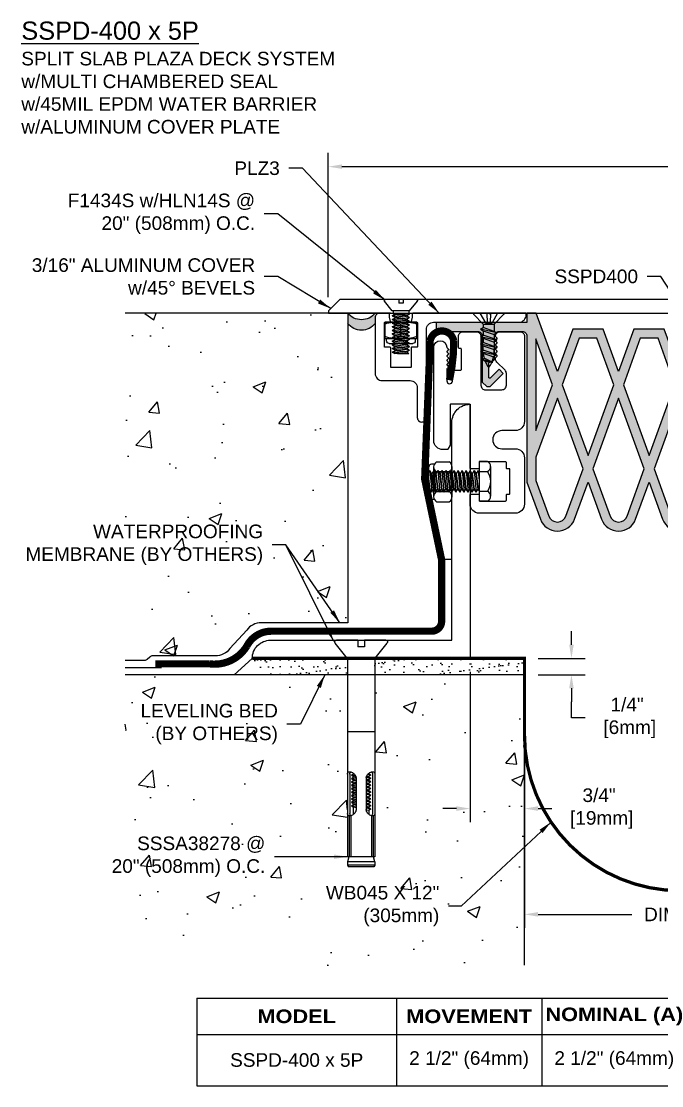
# Model space of a CAD drawing. Header units: inches. Extents: x 0.1 to 48.6, y -0.2 to 14.5.
# Drawn here: x 0.1 to 8.92, y -0.19 to 14.47 of the extents above; entities that cross this region are included whole.
import ezdxf

# ---------------------------------------------------------------- set-up
doc = ezdxf.new("R2010")
doc.units = ezdxf.units.IN
doc.header["$MEASUREMENT"] = 0
for name, color, linetype in [('Anchors', 4, 'Continuous'), ('Conditions', 1, 'Continuous'), ('Dimensions', 3, 'Continuous'), ('Fillers', 2, 'Continuous'), ('Metals', 7, 'Continuous'), ('Seal', 5, 'Continuous'), ('TABLE', 1, 'Continuous'), ('Text', 2, 'Continuous')]:
    doc.layers.add(name, color=color, linetype=linetype)
doc.styles.add('ARIAL', font='arial.ttf')
doc.styles.add('Arial Bold', font='arialbd.ttf')
doc.dimstyles.new('Arial', dxfattribs={"dimtxt": 0.1875, "dimasz": 0.1875, "dimexe": 0.1875, "dimexo": 0.1875, "dimgap": 0.1875, "dimtad": 0, "dimtih": 1, "dimtoh": 1, "dimdec": 4, "dimzin": 0, "dimdsep": 46, "dimlunit": 4, "dimtxsty": 'ARIAL', "dimcen": 0.1875, "dimadec": 0, "dimazin": 0, "dimtfac": 1, "dimtdec": 4, "dimtofl": 0, "dimtmove": 0, "dimatfit": 3, "dimfxl": 0, "dimfrac": 2, "dimtolj": 1, "dimtzin": 0, "dimarcsym": 0})
pattern_1 = [(37.5, (-3.29211, 1.43342), (-0.0062993, 0.1926824), [0, -0.152, 0, -0.17, 0, -0.1625]), (7.5, (-3.29211, 1.43342), (0.1769777, 0.2822146), [0, -0.082, 0, -0.137, 0, -0.0525]), (327.5, (-3.41511, 1.43342), (0.3114142, 0.000566), [0, -0.05, 0, -0.18, 0, -0.235]), (317.5, (-3.41511, 1.43342), (0.3006127, 0.0877676), [0, -0.025, 0, -0.118, 0, -0.135])]

# ---------------------------------------------------------------- blocks, each defined once
blk = doc.blocks.new('PLZ1')
blk.add_lwpolyline([(0.265, 0, -0.414214), (0.275, -0.01), (0.275, -0.56, 0.131652), (0.276, -0.565), (0.308, -0.62, 0.267949), (0.317, -0.625), (0.375, -0.625, 0.414214), (0.5, -0.5), (0.5, 0.785, 1), (0.32, 0.785, -0.198912), (0.317, 0.778), (0.301, 0.762, 0.414214), (0.301, 0.748), (0.317, 0.732, -0.198912), (0.32, 0.725, -0.198912), (0.317, 0.718), (0.301, 0.702, 0.414214), (0.301, 0.688), (0.317, 0.672, -0.198912), (0.32, 0.665, -0.198912), (0.317, 0.658), (0.301, 0.642, 0.414214), (0.301, 0.628), (0.317, 0.612, -0.198912), (0.32, 0.605, -0.198912), (0.317, 0.598), (0.301, 0.582, 0.414214), (0.301, 0.568), (0.317, 0.552, -0.198912), (0.32, 0.545, -0.198912), (0.317, 0.538), (0.301, 0.522, 0.414214), (0.301, 0.508), (0.317, 0.492, -0.198912), (0.32, 0.485), (0.32, 0.322, -0.93609), (0.24, 0.317), (0.221, 0.461, 0.376062), (0.211, 0.47), (0.13, 0.47, -0.414214), (0.12, 0.48), (0.12, 0.76, -0.414214), (0.13, 0.77), (0.15, 0.77, 0.414214), (0.16, 0.78), (0.16, 0.937, 0.414214), (0.097, 1), (-0.088, 1, 0.414214), (-0.15, 0.937), (-0.15, 0.262, -0.414214), (-0.213, 0.2), (-0.438, 0.2, -0.414214), (-0.5, 0.262), (-0.5, 0.424, -0.198912), (-0.482, 0.468), (-0.368, 0.582, 0.198912), (-0.35, 0.626), (-0.35, 0.637, 0.198912), (-0.353, 0.645), (-0.369, 0.66, -0.414214), (-0.369, 0.675), (-0.353, 0.69, 0.198912), (-0.35, 0.697, 0.198912), (-0.353, 0.705), (-0.369, 0.72, -0.414214), (-0.369, 0.735), (-0.353, 0.75, 0.198912), (-0.35, 0.757, 0.198912), (-0.353, 0.765), (-0.369, 0.78, -0.414214), (-0.369, 0.795), (-0.353, 0.81, 0.198912), (-0.35, 0.817, 0.198912), (-0.353, 0.825), (-0.369, 0.84, -0.414214), (-0.369, 0.855), (-0.353, 0.87, 0.198912), (-0.35, 0.877, 0.198912), (-0.353, 0.885), (-0.369, 0.9, -0.414214), (-0.369, 0.915), (-0.353, 0.93, 0.198912), (-0.35, 0.937, 0.414214), (-0.413, 1), (-0.688, 1, 0.414214), (-0.75, 0.937), (-0.75, -0.238, 0.414214), (-0.625, -0.363), (-0.438, -0.363, -1), (-0.438, -0.613), (-0.625, -0.613, 0.414214), (-0.75, -0.737), (-0.75, -1.375, 0.414214), (-0.625, -1.5), (-0.125, -1.5, 0.414214), (0, -1.375), (0, -1.248, 0.414214), (-0.01, -1.238), (-0.115, -1.238, 0.414214), (-0.125, -1.248), (-0.125, -1.323, -0.414214), (-0.135, -1.333), (-0.49, -1.333, -0.414214), (-0.5, -1.323), (-0.5, -1.248, 0.414214), (-0.51, -1.238), (-0.54, -1.238, -0.414214), (-0.55, -1.228), (-0.55, -0.898, -0.414214), (-0.54, -0.888), (-0.51, -0.888, 0.414214), (-0.5, -0.878), (-0.5, -0.803, -0.414214), (-0.49, -0.793), (-0.135, -0.793, -0.414214), (-0.125, -0.803), (-0.125, -0.878, 0.414214), (-0.115, -0.888), (-0.01, -0.888, 0.414214), (0, -0.878), (0, -0.01, -0.414214), (0.01, 0)], format="xyb", close=True)
blk = doc.blocks.new('SSSA38278')
for p, q in [((-0.341, 0), (-0.045, 0)), ((-0.045, 0), (-0.045, -0.09)), ((0.045, 0), (0.341, 0)), ((0.045, 0), (0.045, -0.09)), ((-0.191, -0.246), (-0.36, -0.039)), ((-0.045, -0.09), (0.045, -0.09)), ((0.191, -0.246), (0.36, -0.039)), ((-0.187, -0.256), (-0.187, -2.982)), ((0.188, -0.256), (0.188, -2.982)), ((-0.187, -1.262), (0.188, -1.262)), ((-0.157, -1.843), (-0.157, -2.387)), ((-0.135, -1.857), (-0.108, -1.84)), ((-0.135, -1.857), (-0.089, -1.849)), ((-0.135, -1.857), (-0.108, -1.873)), ((-0.135, -1.904), (-0.108, -1.887)), ((-0.135, -1.904), (-0.071, -1.893)), ((-0.135, -1.904), (-0.108, -1.92)), ((-0.108, -1.83), (-0.108, -1.84)), ((-0.108, -1.84), (-0.098, -1.838)), ((-0.078, -1.867), (-0.108, -1.873)), ((-0.108, -1.873), (-0.108, -1.887)), ((-0.108, -1.887), (-0.073, -1.88)), ((-0.07, -1.896), (-0.07, -2.334)), ((0.071, -1.895), (0.108, -1.887)), ((0.071, -1.896), (0.071, -2.334)), ((0.071, -1.915), (0.135, -1.904)), ((0.071, -1.915), (0.135, -1.904)), ((0.108, -1.873), (0.072, -1.881)), ((0.078, -1.867), (0.135, -1.857)), ((0.093, -1.844), (0.108, -1.84)), ((0.108, -1.83), (0.108, -1.84)), ((0.135, -1.857), (0.108, -1.84)), ((0.135, -1.857), (0.108, -1.873)), ((0.108, -1.873), (0.108, -1.887)), ((0.135, -1.904), (0.108, -1.887)), ((0.135, -1.904), (0.108, -1.92)), ((0.158, -1.843), (0.158, -2.387)), ((-0.135, -1.951), (-0.108, -1.934)), ((-0.135, -1.951), (-0.07, -1.94)), ((-0.135, -1.951), (-0.108, -1.967)), ((-0.135, -1.998), (-0.108, -1.981)), ((-0.135, -1.998), (-0.07, -1.986)), ((-0.135, -1.998), (-0.108, -2.014)), ((-0.135, -2.044), (-0.108, -2.028)), ((-0.135, -2.044), (-0.07, -2.033)), ((-0.135, -2.044), (-0.108, -2.061)), ((-0.07, -1.912), (-0.108, -1.92)), ((-0.108, -1.92), (-0.108, -1.934)), ((-0.108, -1.934), (-0.07, -1.926)), ((-0.07, -1.959), (-0.108, -1.967)), ((-0.108, -1.967), (-0.108, -1.981)), ((-0.108, -1.981), (-0.07, -1.973)), ((-0.07, -2.006), (-0.108, -2.014)), ((-0.108, -2.014), (-0.108, -2.028)), ((-0.108, -2.028), (-0.07, -2.02)), ((0.108, -1.92), (0.071, -1.928)), ((0.071, -1.942), (0.108, -1.934)), ((0.071, -1.962), (0.135, -1.951)), ((0.108, -1.967), (0.071, -1.975)), ((0.071, -1.989), (0.108, -1.981)), ((0.071, -2.009), (0.135, -1.998)), ((0.108, -2.014), (0.071, -2.022)), ((0.071, -2.036), (0.108, -2.028)), ((0.071, -2.056), (0.135, -2.044)), ((0.108, -1.92), (0.108, -1.934)), ((0.135, -1.951), (0.108, -1.934)), ((0.135, -1.951), (0.108, -1.967)), ((0.108, -1.967), (0.108, -1.981)), ((0.135, -1.998), (0.108, -1.981)), ((0.135, -1.998), (0.108, -2.014)), ((0.108, -2.014), (0.108, -2.028)), ((0.135, -2.044), (0.108, -2.028)), ((0.135, -2.044), (0.108, -2.061)), ((-0.135, -2.091), (-0.108, -2.075)), ((-0.135, -2.091), (-0.07, -2.08)), ((-0.135, -2.091), (-0.108, -2.108)), ((-0.135, -2.138), (-0.108, -2.122)), ((-0.135, -2.138), (-0.07, -2.127)), ((-0.135, -2.138), (-0.108, -2.155)), ((-0.135, -2.185), (-0.108, -2.169)), ((-0.135, -2.185), (-0.07, -2.174)), ((-0.135, -2.185), (-0.108, -2.202)), ((-0.07, -2.053), (-0.108, -2.061)), ((-0.108, -2.061), (-0.108, -2.075)), ((-0.108, -2.075), (-0.07, -2.067)), ((-0.07, -2.1), (-0.108, -2.108)), ((-0.108, -2.108), (-0.108, -2.122)), ((-0.108, -2.122), (-0.07, -2.114)), ((-0.07, -2.147), (-0.108, -2.155)), ((-0.108, -2.155), (-0.108, -2.169)), ((-0.108, -2.169), (-0.07, -2.16)), ((-0.07, -2.193), (-0.108, -2.202)), ((0.108, -2.061), (0.071, -2.069)), ((0.071, -2.083), (0.108, -2.075)), ((0.071, -2.103), (0.135, -2.091)), ((0.108, -2.108), (0.071, -2.116)), ((0.071, -2.13), (0.108, -2.122)), ((0.071, -2.149), (0.135, -2.138)), ((0.108, -2.155), (0.071, -2.163)), ((0.071, -2.177), (0.108, -2.169)), ((0.071, -2.196), (0.135, -2.185)), ((0.108, -2.061), (0.108, -2.075)), ((0.135, -2.091), (0.108, -2.075)), ((0.135, -2.091), (0.108, -2.108)), ((0.108, -2.108), (0.108, -2.122)), ((0.135, -2.138), (0.108, -2.122)), ((0.135, -2.138), (0.108, -2.155)), ((0.108, -2.155), (0.108, -2.169)), ((0.135, -2.185), (0.108, -2.169)), ((0.135, -2.185), (0.108, -2.202)), ((-0.135, -2.232), (-0.108, -2.215)), ((-0.135, -2.232), (-0.07, -2.221)), ((-0.135, -2.232), (-0.108, -2.248)), ((-0.135, -2.279), (-0.108, -2.262)), ((-0.135, -2.279), (-0.07, -2.268)), ((-0.135, -2.279), (-0.108, -2.295)), ((-0.135, -2.326), (-0.108, -2.309)), ((-0.135, -2.326), (-0.07, -2.315)), ((-0.135, -2.326), (-0.108, -2.342)), ((-0.108, -2.202), (-0.108, -2.215)), ((-0.108, -2.215), (-0.07, -2.207)), ((-0.07, -2.24), (-0.108, -2.248)), ((-0.108, -2.248), (-0.108, -2.262)), ((-0.108, -2.262), (-0.07, -2.254)), ((-0.07, -2.287), (-0.108, -2.295)), ((-0.108, -2.295), (-0.108, -2.309)), ((-0.108, -2.309), (-0.07, -2.301)), ((-0.07, -2.334), (-0.108, -2.342)), ((-0.108, -2.342), (-0.108, -2.401)), ((0.108, -2.202), (0.071, -2.21)), ((0.071, -2.224), (0.108, -2.215)), ((0.071, -2.243), (0.135, -2.232)), ((0.108, -2.248), (0.071, -2.257)), ((0.071, -2.27), (0.108, -2.262)), ((0.071, -2.29), (0.135, -2.279)), ((0.108, -2.295), (0.071, -2.303)), ((0.108, -2.202), (0.108, -2.215)), ((0.135, -2.232), (0.108, -2.215)), ((0.135, -2.232), (0.108, -2.248)), ((0.108, -2.248), (0.108, -2.262)), ((0.135, -2.279), (0.108, -2.262)), ((0.135, -2.279), (0.108, -2.295)), ((0.108, -2.295), (0.108, -2.401)), ((-0.166, -2.42), (-0.166, -2.982)), ((-0.143, -2.42), (-0.143, -2.982)), ((0.143, -2.42), (0.143, -2.982)), ((0.166, -2.42), (0.166, -2.982)), ((-0.187, -3.053), (-0.168, -2.982)), ((-0.187, -2.982), (0.188, -2.982)), ((-0.187, -3.053), (0.188, -3.053)), ((-0.187, -3.053), (-0.187, -3.099)), ((0.168, -2.982), (0.188, -3.053)), ((0.188, -3.053), (0.188, -3.099)), ((-0.187, -3.099), (0.188, -3.099)), ((-0.187, -3.099), (-0.174, -3.123)), ((-0.174, -3.123), (0.174, -3.123)), ((0.188, -3.099), (0.174, -3.123))]:
    blk.add_line(p, q)
for centre, radius, start, end in [((-0.341, -0.024), 0.0239, 90, 219.032), ((0.341, -0.024), 0.0239, 320.968, 90), ((-0.202, -0.256), 0.015, 0, 39.1666), ((0.203, -0.256), 0.015, 140.8334, 180), ((-0.159, -1.839), 0.0276, 135, 168.9394), ((-0.135, -1.843), 0.0524, 168.9394, 180), ((-0.159, -1.839), 0.0276, 101.0606, 135), ((-0.155, -1.863), 0.0524, 76.6123, 101.0606), ((-0.129, -1.839), 0.0276, 135, 168.9394), ((-0.105, -1.843), 0.0524, 168.9394, 180), ((-0.129, -1.839), 0.0276, 110.9085, 135), ((-0.161, -1.888), 0.0783, 59.3028, 76.6123), ((-0.179, -1.919), 0.114, 45, 59.3028), ((-0.179, -1.919), 0.114, 30.6972, 45), ((-0.148, -1.901), 0.0783, 13.3877, 30.6972), ((-0.123, -1.895), 0.0524, 358.2993, 13.3877), ((0.123, -1.895), 0.0524, 166.6123, 181.7007), ((0.148, -1.901), 0.0783, 149.3028, 166.6123), ((0.179, -1.919), 0.114, 135, 149.3028), ((0.179, -1.919), 0.114, 120.6972, 135), ((0.161, -1.888), 0.0783, 103.3877, 120.6972), ((0.129, -1.839), 0.0276, 45, 69.0915), ((0.155, -1.863), 0.0524, 78.9394, 103.3877), ((0.129, -1.839), 0.0276, 11.0606, 45), ((0.105, -1.843), 0.0524, 360, 11.0606), ((0.159, -1.839), 0.0276, 45, 78.9394), ((0.159, -1.839), 0.0276, 11.0606, 45), ((0.135, -1.843), 0.0524, 0, 11.0606), ((-0.123, -2.335), 0.0524, 346.6123, 1.7007), ((0.123, -2.335), 0.0524, 178.2993, 193.3877), ((-0.135, -2.387), 0.0524, 180, 191.0606), ((-0.159, -2.392), 0.0276, 191.0606, 225), ((-0.159, -2.392), 0.0276, 225, 258.9394), ((-0.155, -2.367), 0.0524, 258.9394, 283.3877), ((-0.105, -2.387), 0.0524, 180, 191.0606), ((-0.129, -2.392), 0.0276, 191.0606, 225), ((-0.129, -2.392), 0.0276, 225, 249.0915), ((-0.161, -2.342), 0.0783, 283.3877, 300.6972), ((-0.179, -2.311), 0.114, 300.6972, 315), ((-0.179, -2.311), 0.114, 315, 329.3028), ((-0.148, -2.329), 0.0783, 329.3028, 346.6123), ((0.148, -2.329), 0.0783, 193.3877, 210.6972), ((0.179, -2.311), 0.114, 210.6972, 225), ((0.179, -2.311), 0.114, 225, 239.3028), ((0.161, -2.342), 0.0783, 239.3028, 256.6123), ((0.129, -2.392), 0.0276, 290.9085, 315), ((0.155, -2.367), 0.0524, 256.6123, 281.0606), ((0.129, -2.392), 0.0276, 315, 348.9394), ((0.105, -2.387), 0.0524, 348.9394, 0), ((0.159, -2.392), 0.0276, 281.0606, 315), ((0.159, -2.392), 0.0276, 315, 348.9394), ((0.135, -2.387), 0.0524, 348.9394, 360)]:
    blk.add_arc(centre, radius, start, end)
blk = doc.blocks.new('*D8')
at = {"layer": 'Defpoints', "color": 0}
for p in [(7.03, 4.851), (11.311, 4.851), (11.311, 2.173)]:
    blk.add_point(p, dxfattribs=at)
at = {"layer": 'Dimensions', "color": 0, "lineweight": -2}
for p, q in [((7.03, 4.664), (7.03, 1.986)), ((11.311, 4.664), (11.311, 1.986)), ((7.217, 2.173), (8.506, 2.173)), ((11.123, 2.173), (9.835, 2.173))]:
    blk.add_line(p, q, dxfattribs=at)
at = {"layer": 'Dimensions', "color": 0}
for points in [[(7.217, 2.205), (7.217, 2.142), (7.03, 2.173)], [(11.123, 2.205), (11.123, 2.142), (11.311, 2.173)]]:
    blk.add_solid(points, dxfattribs=at)
at = {"layer": 'Dimensions', "color": 0, "insert": (9.17, 2.173), "char_height": 0.1875, "attachment_point": 5, "style": 'ARIAL'}
blk.add_mtext('\\A1;DIM. "A"', dxfattribs=at)
blk = doc.blocks.new('CSA3X312X14')
blk.add_lwpolyline([(0.25, 3.25, 0.414214), (0, 3.5), (0, 0), (3, 0, 0.414214), (2.75, 0.25), (0.25, 0.25)], format="xyb", close=True)
blk = doc.blocks.new('FSM1434S')
for p, q in [((0.202, 0), (-0.202, 0)), ((-0.122, 0), (-0.046, -0.132)), ((-0.024, 0), (-0.019, -0.132)), ((0.024, 0), (0.019, -0.132)), ((0.122, 0), (0.046, -0.132)), ((-0.209, -0.016), (-0.075, -0.154)), ((-0.046, -0.132), (0.046, -0.132)), ((0.209, -0.016), (0.075, -0.154)), ((-0.112, -0.221), (-0.075, -0.2)), ((0.113, -0.273), (-0.112, -0.221)), ((-0.112, -0.221), (-0.075, -0.243)), ((-0.075, -0.154), (0.075, -0.154)), ((-0.075, -0.154), (-0.075, -0.2)), ((0.075, -0.251), (-0.075, -0.2)), ((-0.075, -0.243), (-0.075, -0.246)), ((-0.075, -0.243), (-0.075, -0.303)), ((-0.075, -0.243), (0.075, -0.295)), ((0.075, -0.154), (0.075, -0.251)), ((0.113, -0.273), (0.075, -0.251)), ((0.113, -0.273), (0.075, -0.295)), ((-0.112, -0.325), (-0.075, -0.303)), ((0.113, -0.376), (-0.112, -0.325)), ((-0.112, -0.325), (-0.075, -0.346)), ((-0.112, -0.428), (-0.075, -0.406)), ((0.113, -0.479), (-0.112, -0.428)), ((-0.112, -0.428), (-0.075, -0.449)), ((0.075, -0.354), (-0.075, -0.303)), ((-0.075, -0.346), (0.075, -0.398)), ((-0.075, -0.346), (-0.075, -0.406)), ((0.075, -0.458), (-0.075, -0.406)), ((0.075, -0.295), (0.075, -0.298)), ((0.075, -0.295), (0.075, -0.354)), ((0.113, -0.376), (0.075, -0.354)), ((0.113, -0.376), (0.075, -0.398)), ((0.075, -0.398), (0.075, -0.458)), ((-0.112, -0.531), (-0.075, -0.509)), ((0.105, -0.581), (-0.112, -0.531)), ((-0.112, -0.531), (-0.075, -0.553)), ((-0.075, -0.509), (-0.075, -0.449)), ((-0.075, -0.449), (0.075, -0.501)), ((0.073, -0.56), (-0.075, -0.509)), ((-0.075, -0.553), (0.067, -0.602)), ((0.105, -0.581), (0.067, -0.602)), ((0.105, -0.581), (0.073, -0.56)), ((0.113, -0.479), (0.075, -0.458)), ((0.113, -0.479), (0.075, -0.501)), ((0.075, -0.524), (0.075, -0.501)), ((-0.089, -0.64), (-0.063, -0.619)), ((0.058, -0.681), (-0.089, -0.64)), ((-0.089, -0.64), (-0.051, -0.661)), ((0.058, -0.681), (-0.063, -0.619)), ((-0.051, -0.661), (0.058, -0.681))]:
    blk.add_line(p, q)
for centre, radius, start, end in [((-0.202, -0.01), 0.0096, 90, 224.3206), ((0.202, -0.01), 0.0096, 315.6794, 90), ((0.298, -0.526), 0.373, 184.1974, 194.4309), ((-0.298, -0.526), 0.373, 354.6624, 0.1882), ((0.298, -0.526), 0.373, 201.2487, 216.9667), ((-0.298, -0.526), 0.373, 323.0333, 335.8104), ((-0.298, -0.526), 0.373, 336.5004, 348.2654)]:
    blk.add_arc(centre, radius, start, end)
blk = doc.blocks.new('HLN516SN')
for p, q in [((-0.205, 0.32), (0.205, 0.32)), ((-0.274, 0.213), (-0.274, 0.04)), ((-0.242, 0.244), (-0.242, 0.283)), ((-0.205, 0.253), (0.205, 0.253)), ((-0.137, 0.04), (-0.137, 0.213)), ((0.137, 0.04), (0.137, 0.213)), ((0.242, 0.244), (0.242, 0.283)), ((0.274, 0.213), (0.274, 0.04)), ((-0.205, 0), (0.205, 0))]:
    blk.add_line(p, q)
for centre, radius, start, end in [((-0.205, 0.283), 0.037, 90, 180), ((0.205, 0.283), 0.037, 0, 90), ((-0.205, 0.175), 0.0783, 29.0208, 150.9792), ((0, 0.001), 0.253, 57.1911, 122.8089), ((0.205, 0.175), 0.0783, 29.0208, 150.9792), ((-0.205, 0.078), 0.0783, 209.0208, 330.9792), ((0, 0.253), 0.253, 237.1911, 302.8089), ((0.205, 0.078), 0.0783, 209.0208, 330.9792)]:
    blk.add_arc(centre, radius, start, end)
blk = doc.blocks.new('H51634S')
for p, q in [((-0.206, 0.158), (0.206, 0.158)), ((-0.275, 0.114), (-0.275, 0)), ((-0.275, 0), (0.275, 0)), ((-0.15, -0.013), (-0.127, 0)), ((-0.15, -0.013), (-0.008, 0)), ((-0.138, 0), (-0.138, 0.114)), ((0.124, 0), (0.113, -0.007)), ((0.137, 0), (0.137, 0.114)), ((0.275, 0.114), (0.275, 0)), ((-0.15, -0.013), (-0.113, -0.034)), ((-0.15, -0.069), (0.15, -0.041)), ((-0.15, -0.069), (-0.113, -0.047)), ((-0.15, -0.069), (-0.113, -0.09)), ((-0.15, -0.124), (0.15, -0.096)), ((-0.15, -0.124), (-0.113, -0.103)), ((-0.15, -0.124), (-0.113, -0.145)), ((0.113, -0.007), (-0.113, -0.034)), ((-0.113, -0.047), (0.113, -0.02)), ((-0.113, -0.047), (-0.113, -0.034)), ((0.113, -0.062), (-0.113, -0.09)), ((-0.113, -0.103), (0.113, -0.075)), ((-0.113, -0.103), (-0.113, -0.09)), ((0.113, -0.118), (-0.113, -0.145)), ((-0.113, -0.159), (0.113, -0.131)), ((-0.113, -0.159), (-0.113, -0.145)), ((0.113, -0.02), (0.113, -0.007)), ((0.15, -0.041), (0.113, -0.02)), ((0.15, -0.041), (0.113, -0.062)), ((0.113, -0.075), (0.113, -0.062)), ((0.15, -0.096), (0.113, -0.075)), ((0.15, -0.096), (0.113, -0.118)), ((0.113, -0.131), (0.113, -0.118)), ((0.15, -0.152), (0.113, -0.131)), ((-0.15, -0.18), (0.15, -0.152)), ((-0.15, -0.18), (-0.113, -0.159)), ((-0.15, -0.18), (-0.113, -0.201)), ((-0.15, -0.235), (0.15, -0.208)), ((-0.15, -0.235), (-0.113, -0.214)), ((-0.15, -0.235), (-0.113, -0.257)), ((-0.15, -0.291), (0.15, -0.263)), ((-0.15, -0.291), (-0.113, -0.27)), ((-0.15, -0.291), (-0.113, -0.312)), ((0.113, -0.173), (-0.113, -0.201)), ((-0.113, -0.214), (0.113, -0.186)), ((-0.113, -0.214), (-0.113, -0.201)), ((0.113, -0.229), (-0.113, -0.257)), ((-0.113, -0.27), (0.113, -0.242)), ((-0.113, -0.27), (-0.113, -0.257)), ((0.113, -0.284), (-0.113, -0.312)), ((0.15, -0.152), (0.113, -0.173)), ((0.113, -0.186), (0.113, -0.173)), ((0.15, -0.208), (0.113, -0.186)), ((0.15, -0.208), (0.113, -0.229)), ((0.113, -0.242), (0.113, -0.229)), ((0.15, -0.263), (0.113, -0.242)), ((0.15, -0.263), (0.113, -0.284)), ((0.113, -0.297), (0.113, -0.284)), ((-0.15, -0.346), (0.15, -0.319)), ((-0.15, -0.346), (-0.113, -0.325)), ((-0.15, -0.346), (-0.113, -0.368)), ((-0.15, -0.402), (0.15, -0.374)), ((-0.15, -0.402), (-0.113, -0.381)), ((-0.15, -0.402), (-0.113, -0.423)), ((-0.15, -0.458), (0.15, -0.43)), ((-0.15, -0.458), (-0.113, -0.436)), ((-0.113, -0.325), (0.113, -0.297)), ((-0.113, -0.325), (-0.113, -0.312)), ((0.113, -0.34), (-0.113, -0.368)), ((-0.113, -0.381), (0.113, -0.353)), ((-0.113, -0.381), (-0.113, -0.368)), ((0.113, -0.395), (-0.113, -0.423)), ((-0.113, -0.436), (0.113, -0.409)), ((-0.113, -0.436), (-0.113, -0.423)), ((0.15, -0.319), (0.113, -0.297)), ((0.15, -0.319), (0.113, -0.34)), ((0.113, -0.353), (0.113, -0.34)), ((0.15, -0.374), (0.113, -0.353)), ((0.15, -0.374), (0.113, -0.395)), ((0.113, -0.409), (0.113, -0.395)), ((0.15, -0.43), (0.113, -0.409)), ((0.15, -0.43), (0.113, -0.451)), ((-0.15, -0.458), (-0.113, -0.479)), ((-0.15, -0.513), (0.15, -0.485)), ((-0.15, -0.513), (-0.113, -0.492)), ((-0.15, -0.513), (-0.113, -0.534)), ((-0.15, -0.569), (0.15, -0.541)), ((-0.15, -0.569), (-0.113, -0.547)), ((-0.15, -0.569), (-0.113, -0.59)), ((0.113, -0.451), (-0.113, -0.479)), ((-0.113, -0.492), (0.113, -0.464)), ((-0.113, -0.492), (-0.113, -0.479)), ((0.113, -0.507), (-0.113, -0.534)), ((-0.113, -0.547), (0.113, -0.52)), ((-0.113, -0.547), (-0.113, -0.534)), ((0.113, -0.562), (-0.113, -0.59)), ((-0.113, -0.603), (0.113, -0.575)), ((0.113, -0.464), (0.113, -0.451)), ((0.15, -0.485), (0.113, -0.464)), ((0.15, -0.485), (0.113, -0.507)), ((0.113, -0.52), (0.113, -0.507)), ((0.15, -0.541), (0.113, -0.52)), ((0.15, -0.541), (0.113, -0.562)), ((0.113, -0.575), (0.113, -0.562)), ((0.15, -0.596), (0.113, -0.575)), ((-0.15, -0.624), (0.15, -0.596)), ((-0.15, -0.624), (-0.113, -0.603)), ((-0.15, -0.624), (-0.113, -0.645)), ((-0.15, -0.68), (0.15, -0.652)), ((-0.15, -0.68), (-0.113, -0.659)), ((-0.15, -0.68), (-0.113, -0.701)), ((-0.15, -0.735), (0.15, -0.708)), ((-0.15, -0.735), (-0.113, -0.714)), ((-0.113, -0.603), (-0.113, -0.59)), ((0.113, -0.618), (-0.113, -0.645)), ((-0.113, -0.659), (0.113, -0.631)), ((-0.113, -0.659), (-0.113, -0.645)), ((0.113, -0.673), (-0.113, -0.701)), ((-0.113, -0.714), (0.113, -0.686)), ((-0.113, -0.714), (-0.113, -0.701)), ((0.113, -0.729), (-0.06, -0.75)), ((0.113, -0.729), (0.06, -0.75)), ((0.15, -0.596), (0.113, -0.618)), ((0.113, -0.631), (0.113, -0.618)), ((0.15, -0.652), (0.113, -0.631)), ((0.15, -0.652), (0.113, -0.673)), ((0.113, -0.686), (0.113, -0.673)), ((0.15, -0.708), (0.113, -0.686)), ((0.15, -0.708), (0.113, -0.729)), ((-0.15, -0.735), (-0.124, -0.75)), ((-0.124, -0.75), (0.06, -0.75))]:
    blk.add_line(p, q)
for centre, radius, start, end in [((-0.206, 0.083), 0.0757, 24.7615, 155.2385), ((0, -0.078), 0.237, 54.5107, 125.4893), ((0.206, 0.083), 0.0757, 24.7615, 155.2385)]:
    blk.add_arc(centre, radius, start, end)
for p in [(-0.113, -0.047), (-0.113, -0.103), (-0.113, -0.159), (-0.113, -0.214), (-0.113, -0.27), (-0.113, -0.325), (-0.113, -0.381), (-0.113, -0.436), (-0.113, -0.492), (-0.113, -0.547), (-0.113, -0.603), (-0.113, -0.659), (-0.113, -0.714)]:
    blk.add_point(p)
blk = doc.blocks.new('*D17')
at = {"layer": 'Defpoints', "color": 0}
for p in [(7.03, 5.699), (7.676, 5.699), (7.03, 5.474)]:
    blk.add_point(p, dxfattribs=at)
at = {"layer": 'Dimensions', "color": 0, "lineweight": -2}
for p, q in [((7.676, 5.887), (7.676, 6.074)), ((7.217, 5.699), (7.864, 5.699)), ((7.217, 5.474), (7.864, 5.474)), ((7.676, 5.287), (7.676, 5.099)), ((7.676, 4.879), (7.676, 5.099)), ((7.864, 4.879), (7.676, 4.879))]:
    blk.add_line(p, q, dxfattribs=at)
at = {"layer": 'Dimensions', "color": 0}
for points in [[(7.645, 5.887), (7.708, 5.887), (7.676, 5.699)], [(7.645, 5.287), (7.708, 5.287), (7.676, 5.474)]]:
    blk.add_solid(points, dxfattribs=at)
at = {"layer": 'Dimensions', "color": 0, "insert": (8.443, 4.879), "char_height": 0.1875, "attachment_point": 5, "style": 'ARIAL'}
blk.add_mtext('\\A1;1/4"\\P [6mm]', dxfattribs=at)
blk = doc.blocks.new('*D18')
at = {"layer": 'Defpoints', "color": 0}
for p in [(6.28, 5.699), (7.03, 5.699), (6.28, 3.63)]:
    blk.add_point(p, dxfattribs=at)
at = {"layer": 'Dimensions', "color": 0, "lineweight": -2}
for p, q in [((6.28, 5.512), (6.28, 3.443)), ((7.03, 5.512), (7.03, 3.443)), ((6.092, 3.63), (5.905, 3.63)), ((7.217, 3.63), (7.405, 3.63))]:
    blk.add_line(p, q, dxfattribs=at)
at = {"layer": 'Dimensions', "color": 0}
for points in [[(6.092, 3.662), (6.092, 3.599), (6.28, 3.63)], [(7.217, 3.662), (7.217, 3.599), (7.03, 3.63)]]:
    blk.add_solid(points, dxfattribs=at)
at = {"layer": 'Dimensions', "color": 0, "insert": (8.057, 3.63), "char_height": 0.1875, "attachment_point": 5, "style": 'ARIAL'}
blk.add_mtext('\\A1;3/4"\\P [19mm]', dxfattribs=at)
blk = doc.blocks.new('*T19')
at = {"layer": 'TABLE', "color": 0, "linetype": 'ByBlock', "lineweight": -2}
for p, q in [((0, 0), (12.75, 0)), ((0, 0), (0, -1.205)), ((2.75, 0), (2.75, -1.205)), ((4.75, 0), (4.75, -1.205)), ((6.75, 0), (6.75, -1.205)), ((8.75, 0), (8.75, -1.205)), ((10.75, 0), (10.75, -1.205)), ((12.75, 0), (12.75, -1.205)), ((0, -0.5), (12.75, -0.5)), ((0, -1.205), (12.75, -1.205))]:
    blk.add_line(p, q, dxfattribs=at)
at = {"layer": 'TABLE', "color": 2, "char_height": 0.1875, "attachment_point": 5}
for s, insert, width, style in [('{\\fArial Black|b0|i0|c0|p34;NOMINAL (A)}', (5.75, -0.25), 1.88, 'Arial Bold'), ('{\\fArial Black|b0|i0|c0|p34;MIN (A)}', (7.75, -0.25), 1.88, 'Arial Bold'), ('{\\fArial Black|b0|i0|c0|p34;MAX (A)}', (9.75, -0.25), 1.88, 'Arial Bold'), (' (B)', (11.75, -0.25), 1.88, 'Arial Bold'), ('{\\fArial Black|b0|i0|c0|p34;MODEL}', (1.375, -0.25), 2.63, 'Arial Bold'), ('{\\fArial Black|b0|i0|c0|p34;MOVEMENT}', (3.75, -0.25), 1.88, 'Arial Bold'), ('2 1/2" (64mm)', (3.75, -0.852), 1.88, 'ARIAL'), ('2 1/2" (64mm)', (5.75, -0.852), 1.88, 'ARIAL'), ('1 1/2" (38mm)', (7.75, -0.852), 1.88, 'ARIAL'), ('4" (102mm)', (9.75, -0.852), 1.88, 'ARIAL'), ('8 3/4" (222mm)', (11.75, -0.852), 1.88, 'ARIAL'), ('SSPD-400 x 5P', (1.375, -0.852), 2.63, 'ARIAL')]:
    blk.add_mtext(s, dxfattribs=dict(at, insert=insert, width=width, style=style))
blk = doc.blocks.new('SSPD400')
h = blk.add_hatch(color=256)
h.paths.add_polyline_path([(1.893, 0.03), (1.475, 0.03), (1.263, -0.552), (1.051, 0.03), (0.633, 0.03), (0.421, -0.552), (0.129, 0.25), (0, 0.25), (0, 0.125), (-1.25, 0.125), (-1.25, 0), (-0.679, 0, -0.414214), (-0.616, -0.063), (-0.616, -0.697), (-0.553, -0.76), (-0.508, -0.76), (-0.326, -0.578), (-0.382, -0.521), (-0.5, -0.639, -0.668179), (-0.526, -0.629), (-0.526, -0.45, -0.414214), (-0.486, -0.41, 0.414214), (-0.446, -0.37), (-0.446, -0.063, -0.414214), (-0.383, 0), (-0.063, 0, -0.414214), (0, -0.063), (0, -2.074), (0.186, -2.586, 0.315299), (0.421, -2.75, 0.315299), (0.656, -2.586), (0.842, -2.074), (1.028, -2.586, 0.315299), (1.263, -2.75, 0.315299), (1.498, -2.586), (1.684, -2.074), (1.87, -2.586, 0.315299), (2.105, -2.75, 0.315299), (2.34, -2.586), (2.526, -2.074), (2.712, -2.586, 0.315299), (2.947, -2.75, 0.315299), (3.182, -2.586), (3.368, -2.074), (3.554, -2.586, 0.315299), (3.789, -2.75, 0.315299), (4.024, -2.586), (4.21, -2.074), (4.21, -0.063, -0.414214), (4.273, 0), (4.593, 0, -0.414214), (4.656, -0.063), (4.656, -0.37, 0.414214), (4.696, -0.41, -0.414214), (4.736, -0.45), (4.736, -0.629, -0.668179), (4.71, -0.639), (4.592, -0.521), (4.536, -0.578), (4.718, -0.76), (4.763, -0.76), (4.826, -0.697), (4.826, -0.063, -0.414214), (4.889, 0), (5.46, 0), (5.46, 0.125), (4.21, 0.125), (4.21, 0.25), (4.081, 0.25), (3.789, -0.552), (3.577, 0.03), (3.159, 0.03), (2.947, -0.552), (2.735, 0.03), (2.317, 0.03), (2.105, -0.552)])
h.paths.add_polyline_path([(1.806, -0.095), (2.038, -0.735), (1.684, -1.709), (1.33, -0.735), (1.562, -0.095)], flags=16)
h.paths.add_polyline_path([(1.196, -0.735), (0.842, -1.709), (0.488, -0.735), (0.72, -0.095), (0.964, -0.095)], flags=16)
h.paths.add_polyline_path([(2.404, -0.095), (2.648, -0.095), (2.88, -0.735), (2.526, -1.709), (2.172, -0.735)], flags=16)
h.paths.add_polyline_path([(1.263, -0.918), (1.617, -1.892), (1.38, -2.543, -0.315299), (1.263, -2.625, -0.315299), (1.146, -2.543), (0.909, -1.892)], flags=16)
h.paths.add_polyline_path([(2.105, -0.918), (2.459, -1.892), (2.222, -2.543, -0.315299), (2.105, -2.625, -0.315299), (1.988, -2.543), (1.751, -1.892)], flags=16)
h.paths.add_polyline_path([(0.354, -0.735), (0.125, -1.365), (0.125, -0.104)], flags=16)
h.paths.add_polyline_path([(0.421, -0.918), (0.775, -1.892), (0.538, -2.543, -0.315299), (0.421, -2.625, -0.315299), (0.304, -2.543), (0.125, -2.052), (0.125, -1.731)], flags=16)
h.paths.add_polyline_path([(3.246, -0.095), (3.49, -0.095), (3.722, -0.735), (3.368, -1.709), (3.014, -0.735)], flags=16)
h.paths.add_polyline_path([(2.947, -0.918), (3.301, -1.892), (3.064, -2.543, -0.315299), (2.947, -2.625, -0.315299), (2.83, -2.543), (2.593, -1.892)], flags=16)
h.paths.add_polyline_path([(3.789, -0.918), (4.085, -1.731), (4.085, -2.052), (3.906, -2.543, -0.315299), (3.789, -2.625, -0.315299), (3.672, -2.543), (3.435, -1.892)], flags=16)
h.paths.add_polyline_path([(3.856, -0.735), (4.085, -0.104), (4.085, -1.365)], flags=16)
for points in [[(4.21, -0.063, -0.414214), (4.273, 0), (4.593, 0, -0.414214), (4.656, -0.063), (4.656, -0.37, 0.414214), (4.696, -0.41, -0.414214), (4.736, -0.45), (4.736, -0.629, -0.668179), (4.71, -0.639), (4.592, -0.521), (4.536, -0.578), (4.718, -0.76), (4.763, -0.76), (4.826, -0.697), (4.826, -0.063, -0.414214), (4.889, 0), (5.46, 0), (5.46, 0.125), (4.21, 0.125), (4.21, 0.25), (4.081, 0.25), (3.789, -0.552), (3.577, 0.03), (3.159, 0.03), (2.947, -0.552), (2.735, 0.03), (2.317, 0.03), (2.105, -0.552), (1.893, 0.03), (1.475, 0.03), (1.263, -0.552), (1.051, 0.03), (0.633, 0.03), (0.421, -0.552), (0.129, 0.25), (0, 0.25), (0, 0.125), (-1.25, 0.125), (-1.25, 0), (-0.679, 0, -0.414214), (-0.616, -0.063), (-0.616, -0.697), (-0.553, -0.76), (-0.508, -0.76), (-0.326, -0.578), (-0.382, -0.521), (-0.5, -0.639, -0.668179), (-0.526, -0.629), (-0.526, -0.45, -0.414214), (-0.486, -0.41, 0.414214), (-0.446, -0.37), (-0.446, -0.063, -0.414214), (-0.383, 0), (-0.063, 0, -0.414214), (0, -0.063), (0, -2.074), (0.186, -2.586, 0.315299), (0.421, -2.75, 0.315299), (0.656, -2.586), (0.842, -2.074), (1.028, -2.586, 0.315299), (1.263, -2.75, 0.315299), (1.498, -2.586), (1.684, -2.074), (1.87, -2.586, 0.315299), (2.105, -2.75, 0.315299), (2.34, -2.586), (2.526, -2.074), (2.712, -2.586, 0.315299), (2.947, -2.75, 0.315299), (3.182, -2.586), (3.368, -2.074), (3.554, -2.586, 0.315299), (3.789, -2.75, 0.315299), (4.024, -2.586), (4.21, -2.074)], [(0.421, -0.918), (0.125, -1.731), (0.125, -2.052), (0.304, -2.543, 0.315299), (0.421, -2.625, 0.315299), (0.538, -2.543), (0.775, -1.892)], [(1.263, -0.918), (0.909, -1.892), (1.146, -2.543, 0.315299), (1.263, -2.625, 0.315299), (1.38, -2.543), (1.617, -1.892)], [(2.105, -0.918), (1.751, -1.892), (1.988, -2.543, 0.315299), (2.105, -2.625, 0.315299), (2.222, -2.543), (2.459, -1.892)], [(2.947, -0.918), (2.593, -1.892), (2.83, -2.543, 0.315299), (2.947, -2.625, 0.315299), (3.064, -2.543), (3.301, -1.892)], [(4.085, -1.731), (3.789, -0.918), (3.435, -1.892), (3.672, -2.543, 0.315299), (3.789, -2.625, 0.315299), (3.906, -2.543), (4.085, -2.052)]]:
    blk.add_lwpolyline(points, format="xyb", close=True)
for points in [[(0.125, -0.104), (0.125, -1.365), (0.354, -0.735)], [(1.196, -0.735), (0.964, -0.095), (0.72, -0.095), (0.488, -0.735), (0.842, -1.709)], [(1.806, -0.095), (1.562, -0.095), (1.33, -0.735), (1.684, -1.709), (2.038, -0.735)], [(2.648, -0.095), (2.404, -0.095), (2.172, -0.735), (2.526, -1.709), (2.88, -0.735)], [(3.49, -0.095), (3.246, -0.095), (3.014, -0.735), (3.368, -1.709), (3.722, -0.735)], [(4.085, -0.104), (3.856, -0.735), (4.085, -1.365)]]:
    blk.add_lwpolyline(points, close=True)
blk = doc.blocks.new('Sealant')
blk.add_hatch(color=253).paths.add_polyline_path([(0, -0.143), (0, 0, -0.481905), (-0.378, 0), (-0.378, -0.143, 0.481905)])
for centre in [(-0.189, 0.151), (-0.189, 0.008)]:
    blk.add_arc(centre, 0.242, 218.5407, 321.4593)
blk = doc.blocks.new('PLZ3')
blk.add_lwpolyline([(1.575, 1.03, -0.414214), (1.585, 1.02), (1.585, 0.76, 0.414214), (1.595, 0.75), (1.855, 0.75, 0.414214), (1.865, 0.76), (1.865, 1.02, -0.414214), (1.875, 1.03), (1.942, 1.03, 0.414214), (1.952, 1.04), (1.952, 1.365, 0.414214), (1.942, 1.375), (1.878, 1.375, -0.482716), (1.868, 1.387), (1.881, 1.444, 0.057088), (1.881, 1.446), (1.881, 1.49, -0.414214), (1.891, 1.5), (2.018, 1.5, -0.414214), (2.08, 1.438), (2.08, 0.67, -0.414214), (1.98, 0.57), (1.6, 0.57, 0.414214), (1.5, 0.47), (1.5, 0.063, -0.414214), (1.438, 0, -0.414214), (1.375, 0.063), (1.375, 1.275, 0.414214), (1.275, 1.375), (0.1, 1.375, -0.414214), (0, 1.475), (0, 1.49, -0.414214), (0.01, 1.5), (0.485, 1.5), (0.5, 1.485), (0.515, 1.5), (1.559, 1.5, -0.414214), (1.569, 1.49), (1.569, 1.446, 0.057088), (1.569, 1.444), (1.582, 1.387, -0.482716), (1.572, 1.375), (1.507, 1.375, 0.414214), (1.497, 1.365), (1.497, 1.04, 0.414214), (1.507, 1.03)], format="xyb", close=True)
blk = doc.blocks.new('HLN14S')
for p, q in [((-0.22, 0.292), (0.219, 0.292)), ((-0.22, 0.07), (-0.22, 0.292)), ((0, 0.096), (0, 0.267)), ((0.219, 0.07), (0.219, 0.292)), ((0.219, 0.07), (-0.22, 0.07)), ((-0.198, 0.07), (-0.198, 0.035)), ((0.162, 0), (-0.162, 0)), ((0.198, 0.035), (0.198, 0.07))]:
    blk.add_line(p, q)
for centre, radius, start, end in [((-0.11, 0.042), 0.25, 63.9599, 116.0401), ((0.11, 0.042), 0.25, 63.9599, 116.0401), ((-0.11, 0.32), 0.25, 243.9599, 296.0401), ((-0.162, 0.035), 0.0351, 180, 270), ((0.11, 0.32), 0.25, 243.9599, 296.0401), ((0.162, 0.035), 0.0351, 270, 0)]:
    blk.add_arc(centre, radius, start, end)
blk = doc.blocks.new('F1434')
for p, q in [((-22.46, -12.04), (-22.567, -11.909)), ((-22.555, -11.884), (-22.372, -11.884)), ((-22.372, -11.884), (-22.372, -11.934)), ((-22.372, -11.934), (-22.31, -11.934)), ((-22.31, -11.884), (-22.31, -11.934)), ((-22.31, -11.884), (-22.127, -11.884)), ((-22.222, -12.04), (-22.115, -11.909)), ((-22.46, -12.04), (-22.222, -12.04)), ((-22.46, -12.084), (-22.449, -12.079)), ((-22.46, -12.084), (-22.409, -12.079)), ((-22.46, -12.084), (-22.426, -12.104)), ((-22.46, -12.134), (-22.222, -12.109)), ((-22.46, -12.134), (-22.426, -12.115)), ((-22.46, -12.134), (-22.426, -12.154)), ((-22.46, -12.184), (-22.222, -12.159)), ((-22.46, -12.184), (-22.426, -12.165)), ((-22.449, -12.04), (-22.449, -12.079)), ((-22.233, -12.079), (-22.449, -12.079)), ((-22.426, -12.104), (-22.256, -12.079)), ((-22.426, -12.115), (-22.256, -12.09)), ((-22.426, -12.104), (-22.426, -12.115)), ((-22.426, -12.154), (-22.256, -12.129)), ((-22.426, -12.165), (-22.256, -12.14)), ((-22.426, -12.154), (-22.426, -12.165)), ((-22.233, -12.079), (-22.256, -12.09)), ((-22.222, -12.109), (-22.256, -12.09)), ((-22.222, -12.109), (-22.256, -12.129)), ((-22.256, -12.129), (-22.256, -12.14)), ((-22.222, -12.159), (-22.256, -12.14)), ((-22.222, -12.159), (-22.256, -12.179)), ((-22.233, -12.04), (-22.233, -12.079)), ((-22.46, -12.184), (-22.426, -12.204)), ((-22.46, -12.234), (-22.222, -12.209)), ((-22.46, -12.234), (-22.426, -12.215)), ((-22.46, -12.234), (-22.426, -12.254)), ((-22.46, -12.284), (-22.222, -12.259)), ((-22.46, -12.284), (-22.426, -12.265)), ((-22.46, -12.284), (-22.426, -12.304)), ((-22.46, -12.334), (-22.222, -12.309)), ((-22.46, -12.334), (-22.426, -12.315)), ((-22.426, -12.204), (-22.256, -12.179)), ((-22.426, -12.215), (-22.256, -12.19)), ((-22.426, -12.204), (-22.426, -12.215)), ((-22.426, -12.254), (-22.256, -12.229)), ((-22.426, -12.265), (-22.256, -12.24)), ((-22.426, -12.254), (-22.426, -12.265)), ((-22.426, -12.304), (-22.256, -12.279)), ((-22.426, -12.315), (-22.256, -12.29)), ((-22.426, -12.304), (-22.426, -12.315)), ((-22.256, -12.179), (-22.256, -12.19)), ((-22.222, -12.209), (-22.256, -12.19)), ((-22.222, -12.209), (-22.256, -12.229)), ((-22.256, -12.229), (-22.256, -12.24)), ((-22.222, -12.259), (-22.256, -12.24)), ((-22.222, -12.259), (-22.256, -12.279)), ((-22.256, -12.279), (-22.256, -12.29)), ((-22.222, -12.309), (-22.256, -12.29)), ((-22.222, -12.309), (-22.256, -12.329)), ((-22.46, -12.334), (-22.426, -12.354)), ((-22.46, -12.384), (-22.222, -12.359)), ((-22.46, -12.384), (-22.426, -12.365)), ((-22.46, -12.384), (-22.426, -12.404)), ((-22.46, -12.434), (-22.222, -12.409)), ((-22.46, -12.434), (-22.426, -12.415)), ((-22.46, -12.434), (-22.426, -12.454)), ((-22.46, -12.484), (-22.222, -12.459)), ((-22.426, -12.354), (-22.256, -12.329)), ((-22.426, -12.365), (-22.256, -12.34)), ((-22.426, -12.354), (-22.426, -12.365)), ((-22.426, -12.404), (-22.256, -12.379)), ((-22.426, -12.415), (-22.256, -12.39)), ((-22.426, -12.404), (-22.426, -12.415)), ((-22.426, -12.454), (-22.256, -12.429)), ((-22.426, -12.465), (-22.256, -12.44)), ((-22.426, -12.454), (-22.426, -12.465)), ((-22.256, -12.329), (-22.256, -12.34)), ((-22.222, -12.359), (-22.256, -12.34)), ((-22.222, -12.359), (-22.256, -12.379)), ((-22.256, -12.379), (-22.256, -12.39)), ((-22.222, -12.409), (-22.256, -12.39)), ((-22.222, -12.409), (-22.256, -12.429)), ((-22.256, -12.429), (-22.256, -12.44)), ((-22.222, -12.459), (-22.256, -12.44)), ((-22.222, -12.459), (-22.256, -12.479)), ((-22.46, -12.484), (-22.426, -12.465)), ((-22.46, -12.484), (-22.426, -12.504)), ((-22.46, -12.534), (-22.222, -12.509)), ((-22.46, -12.534), (-22.426, -12.515)), ((-22.46, -12.534), (-22.426, -12.554)), ((-22.46, -12.584), (-22.222, -12.559)), ((-22.46, -12.584), (-22.426, -12.565)), ((-22.46, -12.584), (-22.426, -12.604)), ((-22.426, -12.504), (-22.256, -12.479)), ((-22.426, -12.515), (-22.256, -12.49)), ((-22.426, -12.504), (-22.426, -12.515)), ((-22.426, -12.554), (-22.256, -12.529)), ((-22.426, -12.565), (-22.256, -12.54)), ((-22.426, -12.554), (-22.426, -12.565)), ((-22.426, -12.604), (-22.256, -12.579)), ((-22.426, -12.615), (-22.256, -12.59)), ((-22.426, -12.604), (-22.426, -12.615)), ((-22.256, -12.479), (-22.256, -12.49)), ((-22.222, -12.509), (-22.256, -12.49)), ((-22.222, -12.509), (-22.256, -12.529)), ((-22.256, -12.529), (-22.256, -12.54)), ((-22.222, -12.559), (-22.256, -12.54)), ((-22.222, -12.559), (-22.256, -12.579)), ((-22.256, -12.579), (-22.256, -12.59)), ((-22.222, -12.609), (-22.256, -12.59)), ((-22.451, -12.634), (-22.222, -12.609)), ((-22.451, -12.634), (-22.426, -12.615)), ((-22.451, -12.634), (-22.292, -12.634)), ((-22.292, -12.634), (-22.256, -12.629)), ((-22.222, -12.609), (-22.256, -12.629))]:
    blk.add_line(p, q)
for centre, start, end in [((-22.555, -11.899), 90, 219.032), ((-22.127, -11.899), 320.968, 90)]:
    blk.add_arc(centre, 0.015, start, end)
blk = doc.blocks.new('*D27')
at = {"layer": 'Defpoints', "color": 0}
for p in [(15.575, 12.472), (4.327, 10.485), (15.575, 10.485)]:
    blk.add_point(p, dxfattribs=at)
at = {"layer": 'Dimensions', "color": 0, "lineweight": -2}
for p, q in [((4.327, 10.673), (4.327, 12.66)), ((15.575, 10.673), (15.575, 12.66)), ((4.515, 12.472), (9.288, 12.472)), ((15.387, 12.472), (10.631, 12.472))]:
    blk.add_line(p, q, dxfattribs=at)
at = {"layer": 'Dimensions', "color": 0}
for points in [[(4.515, 12.503), (4.515, 12.441), (4.327, 12.472)], [(15.387, 12.503), (15.387, 12.441), (15.575, 12.472)]]:
    blk.add_solid(points, dxfattribs=at)
at = {"layer": 'Dimensions', "color": 0, "insert": (9.96, 12.472), "char_height": 0.1875, "attachment_point": 5, "style": 'ARIAL'}
blk.add_mtext('\\A1;DIM. "{\\fArial|b1|i0|c0|p34;B}"', dxfattribs=at)

msp = doc.modelspace()

# ---------------------------------------------------------------- hatches: boundary and pattern name
at = {"layer": 'Conditions'}
h = msp.add_hatch(dxfattribs=at)
h.set_pattern_fill('AR-CONC', color=256, scale=0.25)
h.paths.add_polyline_path([(4.59408, 10.4542), (4.32747, 10.4542), (1.52958, 10.4542), (1.52958, 5.66934), (1.79075, 5.66934, 0.18626214), (1.83274, 5.68554), (1.86778, 5.71732, -0.18626214), (1.90977, 5.73353), (2.77237, 5.73353, 0.23633823), (2.97252, 5.83373), (3.20253, 6.08964, -0.23633823), (3.40269, 6.18984), (4.59408, 6.18984)])
h.paths.add_polyline_path([(0.11715, 6.93567), (3.49228, 6.93567), (3.49228, 7.63787), (0.11715, 7.63787)], flags=9)
h = msp.add_hatch(dxfattribs=at)
h.set_pattern_fill('AR-SAND', color=256, scale=0.1, style=0)
h.set_pattern_definition(pattern_1)
h.paths.add_polyline_path([(4.59208, 5.69343, 0.09676873), (4.59098, 5.69907), (3.27958, 5.69907), (3.27958, 5.47407), (4.59208, 5.47407)])
h = msp.add_hatch(dxfattribs=at)
h.set_pattern_fill('AR-SAND', color=256, scale=0.1, style=0)
h.set_pattern_definition(pattern_1)
h.paths.add_polyline_path([(7.02958, 5.69907), (4.96819, 5.69907, 0.09676873), (4.96708, 5.69343), (4.96708, 5.47407), (7.02958, 5.47407)])
h = msp.add_hatch(dxfattribs=at)
h.set_pattern_fill('AR-CONC', color=256, scale=0.25, style=0)
h.set_pattern_definition([(50, (-3.2921, 1.4334), (1.79315, -0.15688), [0.1875, -2.0625]), (355, (-3.2921, 1.4334), (-0.34688, 1.88048), [0.15, -1.65]), (100.451, (-3.1427, 1.4203), (1.44627, 1.7236), [0.15935, -1.75286]), (46.184, (-3.2921, 1.9334), (2.6681, -0.4138), [0.28125, -3.09375]), (96.636, (-3.0698, 1.899), (2.33666, 2.4353), [0.239, -2.6293]), (351.184, (-3.292, 1.9334), (2.33665, 2.4353), [0.225, -2.475]), (21, (-3.0421, 1.8084), (1.49227, -1.00655), [0.1875, -2.0625]), (326, (-3.0421, 1.8084), (0.6083, 1.81288), [0.15, -1.65]), (71.451, (-2.9178, 1.7245), (2.10056, 0.80633), [0.15935, -1.75286]), (37.5, (-3.2921, 1.4334), (0.0304, 0.832235), [0, -1.63, 0, -1.675, 0, -1.65625]), (7.5, (-3.2921, 1.4334), (0.657674, 0.98603), [0, -0.955, 0, -1.5925, 0, -0.63125]), (327.5, (-3.8496, 1.4334), (1.334556, -0.056387), [0, -0.625, 0, -1.95, 0, -2.5875]), (317.5, (-4.0996, 1.4334), (1.45797, 0.25026), [0, -0.8125, 0, -1.295, 0, -1.8375])])
h.paths.add_polyline_path([(7.02958, 5.47407), (4.96708, 5.47407), (4.96708, 2.96706), (4.94777, 2.96706), (4.96708, 2.89618), (4.96708, 2.84968), (4.95366, 2.82643), (4.60551, 2.82643), (4.59208, 2.84968), (4.59208, 2.89618), (4.6114, 2.96706), (4.59208, 2.96706), (4.59208, 5.47407), (3.02958, 5.47407), (1.52958, 5.47407), (1.52958, 1.47407), (7.02958, 1.47407)])
h.paths.add_polyline_path([(1.14514, 4.86127), (3.09828, 4.86127), (3.09828, 4.20588), (1.14514, 4.20588)], flags=9)

# ---------------------------------------------------------------- linework, layer by layer
msp.add_lwpolyline([(4.32747, 10.4542), (15.57497, 10.4542), (15.57497, 10.48545), (15.41872, 10.6417), (4.48372, 10.6417), (4.32747, 10.48545)], close=True)
for p, q in [((5.18244, 10.4542), (1.52958, 10.4542)), ((5.93407, 7.06584), (6.02958, 7.06584)), ((1.52958, 5.57436), (2.02983, 5.57436))]:
    msp.add_line(p, q, dxfattribs=at)
msp.add_lwpolyline([(4.59408, 10.4542), (4.59408, 6.18984), (3.40269, 6.18984, 0.23633823), (3.20253, 6.08964), (2.97252, 5.83373, -0.23633823), (2.77237, 5.73353), (1.90977, 5.73353, 0.18626214), (1.86778, 5.71732), (1.83274, 5.68554, -0.18626214), (1.79075, 5.66934), (1.52958, 5.66934)], format="xyb", dxfattribs=at)
msp.add_lwpolyline([(7.02958, 5.47407), (3.02958, 5.47407), (3.27958, 5.69907), (7.02958, 5.69907)], close=True, dxfattribs=at)
msp.add_lwpolyline([(7.02958, 1.47407), (7.02958, 5.47407), (1.52958, 5.47407)], dxfattribs=at)
at = {"layer": 'Fillers'}
for points, const_width in [([(1.94458, 5.62407), (2.69103, 5.62407, 0.29701637), (3.20442, 5.86721, -0.28388423), (3.543, 6.0737), (5.75441, 6.0737, 0.40580864), (5.88826, 6.21071), (5.88862, 7.05332), (5.65458, 8.16932), (5.72958, 10.06868, -0.85820247), (6.05529, 10.06868, -0.05493738), (5.99596, 9.53028, 0.1788182)], 0.1), ([(3.27958, 5.69907), (7.02958, 5.69907), (7.02958, 4.64036, 1), (11.31083, 4.64036), (11.31083, 5.69907), (15.06083, 5.69907)], 0.045)]:
    msp.add_lwpolyline(points, format="xyb", dxfattribs=dict(at, const_width=const_width))

# ---------------------------------------------------------------- block references
at = {"xscale": -1}
msp.add_blockref('PLZ3', (7.05247, 8.9542), dxfattribs=at)
msp.add_blockref('*T19', (2.51647, 1.01809))
at = {"layer": 'Anchors', "xscale": -1}
for name, p in [('F1434', (-17.01346, 22.52603)), ('HLN14S', (5.32747, 10.0372)), ('SSSA38278', (4.77958, 5.94907))]:
    msp.add_blockref(name, p, dxfattribs=at)
at = {"layer": 'Anchors'}
msp.add_blockref('FSM1434S', (6.5366, 10.4542), dxfattribs=at)
for name, p, rotation in [('H51634S', (6.40458, 8.13723), 270), ('HLN516SN', (6.03149, 8.13092), 90)]:
    msp.add_blockref(name, p, dxfattribs=dict(at, rotation=rotation))
at = {"layer": 'Conditions', "xscale": -1}
msp.add_blockref('Sealant', (4.59408, 10.4542), dxfattribs=at)
at = {"layer": 'Metals', "xscale": -1}
for name, p in [('PLZ1', (6.27958, 9.19907)), ('CSA3X312X14', (6.27958, 5.69907))]:
    msp.add_blockref(name, p, dxfattribs=at)
at = {"layer": 'Seal'}
msp.add_blockref('SSPD400', (7.06275, 10.20236), dxfattribs=at)

# ---------------------------------------------------------------- texts
at = {"layer": 'Text', "style": 'ARIAL'}
for s, insert, char_height, width, attachment_point in [('{\\LSSPD-400 x 5P\\P\\H0.75x;\\lSPLIT SLAB PLAZA DECK SYSTEM\\Pw/MULTI CHAMBERED SEAL\\Pw/45MIL EPDM WATER BARRIER\\Pw/ALUMINUM COVER PLATE}', (0.09823, 14.47033), 0.25, 4.7396332, 1), ('PLZ3', (3.65848, 12.44966), 0.1875, 3.2637827, 6), ('F1434S w/HLN14S @\\P20" (508mm) O.C.', (3.31872, 11.82209), 0.1875, 2.5915624, 6), ('3/16" ALUMINUM COVER\\Pw/45%%D BEVELS', (3.31872, 10.95853), 0.1875, 3.8104847, 6), ('SSPD400', (8.59327, 10.95938), 0.1875, 2.2001284, 6), ('WATERPROOFING\\PMEMBRANE (BY OTHERS)', (3.42903, 7.26381), 0.1875, 4.3238956, 6), ('LEVELING BED\\P(BY OTHERS)', (3.63259, 4.79472), 0.1875, 3.9533146, 6), ('SSSA38278 @\\P20" (508mm) O.C.', (3.45945, 2.96706), 0.1875, 3.6647516, 6)]:
    msp.add_mtext(s, dxfattribs=dict(at, insert=insert, char_height=char_height, width=width, attachment_point=attachment_point))
at = {"layer": 'Text', "insert": (5.85673, 2.28793), "char_height": 0.1875, "attachment_point": 6, "style": 'ARIAL'}
msp.add_mtext('WB045 X 12"\\P(305mm)', dxfattribs=at)

# ---------------------------------------------------------------- dimensions: what is measured, and where the dimension line sits
at = {"layer": 'Dimensions'}
dim = msp.add_linear_dim(base=(15.57497, 12.47213), p1=(4.32747, 10.48545), p2=(15.57497, 10.48545), text='DIM. "{\\fArial|b1|i0|c0|p34;B}"', dimstyle='Arial', override={"dimpost": '\\X'}, dxfattribs=at)
dim.commit()
dim.dimension.update_dxf_attribs({"geometry": '*D27', "text_midpoint": (9.95958, 12.47213), "dimtype": 160})
dim = msp.add_linear_dim(base=(7.67627, 5.69907), p1=(7.02958, 5.47407), p2=(7.02958, 5.69907), angle=90, dimstyle='Arial', override={"dimpost": '\\X', "dimtmove": 1}, dxfattribs=at)
dim.commit()
dim.dimension.update_dxf_attribs({"geometry": '*D17', "text_midpoint": (8.17387, 4.87889), "dimtype": 160})
dim = msp.add_linear_dim(base=(6.27958, 3.6303), p1=(7.02958, 5.69907), p2=(6.27958, 5.69907), dimstyle='Arial', override={"dimpost": '\\X'}, dxfattribs=at)
dim.commit()
dim.dimension.update_dxf_attribs({"geometry": '*D18', "text_midpoint": (8.05661, 3.6303), "dimtype": 160})
dim = msp.add_linear_dim(base=(11.31083, 2.17349), p1=(7.02958, 4.85138), p2=(11.31083, 4.85138), text='DIM. "A"', dimstyle='Arial', override={"dimpost": '\\X'}, dxfattribs=at)
dim.commit()
dim.dimension.update_dxf_attribs({"geometry": '*D8', "text_midpoint": (9.17021, 2.17349)})

# ---------------------------------------------------------------- leaders
at = {"layer": 'Text'}
for points in [[(5.85573, 10.4542), (3.97098, 12.44966), (3.78348, 12.44966)], [(5.10829, 10.63315), (3.63122, 11.82209), (3.44372, 11.82209)], [(4.35995, 10.51793), (3.63122, 10.95853), (3.44372, 10.95853)], [(4.40092, 5.93343), (3.74153, 7.26381)]]:
    msp.add_leader(points, dimstyle='Arial', override={"dimgap": 0.125, "dimtad": 0}, dxfattribs=at)
at = {"layer": 'Text', "annotation_type": 0, "has_hookline": 1, "hookline_direction": 1}
for points, text_width in [([(9.37962, 10.23236), (8.90577, 10.95938), (8.71827, 10.95938)], 1.12602), ([(4.48689, 6.18984), (3.74153, 7.26381), (3.55403, 7.26381)], 3.24557), ([(4.27958, 5.47407), (3.94509, 4.79472), (3.75759, 4.79472)], 1.8594), ([(4.59208, 2.96706), (3.58445, 2.96706)], 2.08578)]:
    msp.add_leader(points, dimstyle='Arial', override={"dimgap": 0.125, "dimtad": 0}, dxfattribs=dict(at, text_width=text_width))
at = {"layer": 'Text'}
msp.add_leader([(7.39468, 3.44463), (6.15898, 2.28793), (5.98173, 2.28793)], dimstyle='Arial', dxfattribs=at)

doc.saveas('drawing.dxf')
